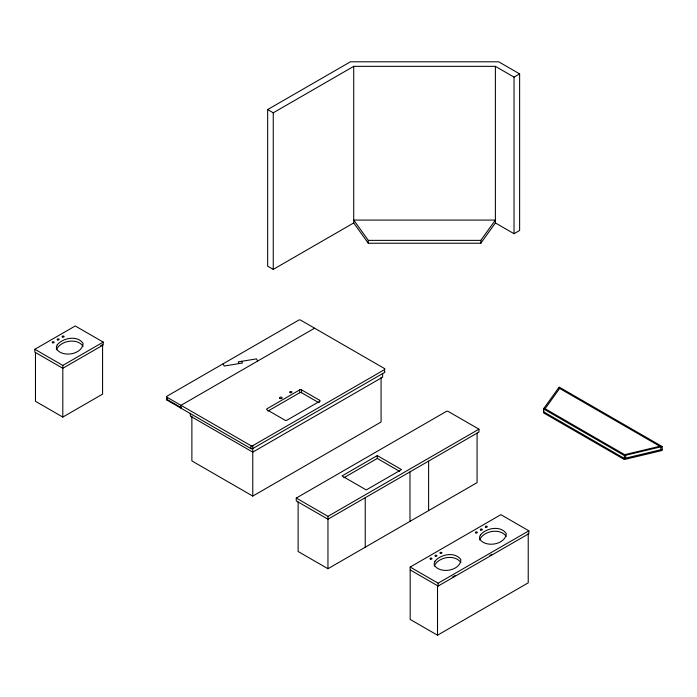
<?xml version="1.0" encoding="UTF-8"?>
<svg xmlns="http://www.w3.org/2000/svg" width="697" height="697" viewBox="0 0 697 697"><rect width="100%" height="100%" fill="white"/><g stroke="black" fill="none" stroke-linecap="round" stroke-linejoin="round"><path stroke-width="1.05" d="M625.679 458.129L625.679 455.254L544.078 408.146M660.834 449.722L660.834 446.847L558.637 387.846M56.405 349.772C60.369 340.493 77.236 337.609 83.091 346.278M434.214 566.112C438.178 556.825 455.045 553.949 460.9 562.61M479.571 539.922C483.535 530.635 500.402 527.76 506.257 536.42M480.825 243.236L480.825 240.369L495.384 220.078L353.719 220.078L368.277 240.369L368.277 243.236L480.825 243.236L495.384 222.944L495.384 66.354L353.719 66.354L273.25 112.809L267.657 109.577L267.657 266.176L273.25 269.399L353.719 222.944L353.719 66.354M543.529 408.904L559.186 387.088L662.15 446.533L662.15 450.48L624.364 459.515L543.529 412.851L543.529 408.904L624.364 455.568L662.15 446.533M545.089 408.721L559.647 388.429M544.078 411.012L543.529 411.77L624.364 458.443L662.15 449.408M267.657 109.577L350.443 61.789L498.66 61.789L519.622 73.891L519.622 230.48L514.029 233.704L495.384 222.944M34.85 349.284L75.241 325.969L103.2 342.105L103.2 344.98L62.808 368.295L34.85 352.151L34.85 349.284L62.808 365.428L103.2 342.105M495.384 66.354L514.029 77.114L519.622 73.891M100.725 345.686L102.581 344.623L102.581 394.127L62.808 417.085L35.469 401.298L35.469 352.874M314.591 328.191L181.002 405.323L181.002 408.189M299.719 389.876L267.021 408.756A1.316 0.758 0 0 0 267.021 409.827L285.038 420.23A1.316 0.758 0 0 0 286.903 420.23L319.601 401.359A1.316 0.758 0 0 0 319.601 400.278L301.583 389.876A1.316 0.758 0 0 0 299.719 389.876L299.719 392.742L267.953 411.082M167.019 397.255L250.903 445.679A1.316 0.758 0 0 0 252.767 445.679L384.5 369.628A1.316 0.758 0 0 0 384.5 368.556L300.616 320.123A1.316 0.758 0 0 0 298.752 320.123L167.019 396.175A1.316 0.758 0 0 0 167.019 397.255L167.019 400.122L250.903 448.554A1.316 0.758 0 0 0 252.767 448.554L384.5 372.503L384.5 368.556M191.875 416.083L191.875 460.926L252.767 496.081L381.076 422.007L381.076 377.164M296.269 498.059L446.324 411.422A1.316 0.758 0 0 1 448.188 411.422L478.944 429.178L478.944 432.053L327.956 519.221L296.269 500.925L296.269 498.059L327.956 516.355L478.944 429.178M377.277 455.594L342.009 475.946L366.247 489.939L401.507 469.586L377.277 455.594L377.277 458.46L343.865 477.75M298.124 502.006L298.124 551.51L327.956 568.726L477.079 482.629L477.079 433.125M528.23 533.327L528.23 582.84L437.516 635.211L410.176 619.433L410.176 567.053L500.89 514.674L528.857 530.818L528.857 533.693L438.134 586.064L410.176 569.919M410.176 567.053L438.134 583.197L528.857 530.818M452.484 577.064L455.289 575.443M489.886 555.465L491.76 554.385M624.678 454.671L659.824 446.272M368.277 240.369L480.825 240.369M299.719 392.742A1.316 0.758 0 0 1 301.583 392.742L318.703 402.631M377.277 458.46L399.642 471.372M181.002 407.518L167.019 399.451A1.316 0.758 0 0 1 166.905 398.449M353.719 222.944L368.277 243.236M257.602 361.098L256.496 358.868L238.226 361.882L239.071 363.581M241.606 361.325L242.451 363.032L224.19 366.038L223.084 363.808M624.364 455.568L624.364 459.515M514.029 77.114L514.029 233.704M438.134 583.197L438.134 586.064M437.516 585.707L437.516 635.211M428.611 461.109L428.611 510.613M409.975 471.869L409.975 521.373M382.636 373.435L382.636 377.164L252.767 452.135L190.325 416.083L190.325 413.286M365.237 497.702L365.237 547.206M327.956 516.355L327.956 568.726M319.601 400.278L319.601 402.195M301.583 389.876L301.583 392.742M273.25 112.809L273.25 269.399M252.767 445.679L252.767 496.081M250.903 445.679L250.903 448.554M166.635 398.911L166.635 399.581M62.808 365.428L62.808 417.085M167.027 400.122A1.316 0.758 0.2 0 1 166.905 399.12M384.5 371.423A1.316 0.758 0 0 1 384.5 372.503M57.198 344.876L56.405 346.906L56.518 348.883C62.233 357.901 82.394 354.599 83.091 343.403C77.463 335.048 62.948 337.775 57.198 344.876M435.006 561.207L434.214 563.237L434.327 565.215C440.042 574.232 460.212 570.93 460.9 559.743C455.272 551.379 440.765 554.115 435.006 561.207M480.372 535.026L479.571 537.047L479.684 539.025C485.4 548.051 505.569 544.749 506.257 533.553C500.629 525.189 486.123 527.925 480.372 535.026M430.493 559.116A0.985 0.575 0 0 0 431.983 558.619A0.985 0.575 0 0 0 430.493 558.131A0.985 0.575 0 0 0 430.493 559.116M435.468 556.25A0.985 0.575 0 0 0 436.949 555.753A0.985 0.575 0 0 0 435.468 555.256A0.985 0.575 0 0 0 435.468 556.25M440.434 553.374A0.985 0.575 0 0 0 441.924 552.878A0.985 0.575 0 0 0 440.434 552.39A0.985 0.575 0 0 0 440.434 553.374M475.859 532.926A0.985 0.575 0 0 0 477.34 532.43A0.985 0.575 0 0 0 475.859 531.942A0.985 0.575 0 0 0 475.859 532.926M480.825 530.06A0.985 0.575 0 0 0 482.307 529.563A0.985 0.575 0 0 0 480.825 529.067A0.985 0.575 0 0 0 480.825 530.06M485.8 527.185A0.985 0.575 0 0 0 487.281 526.697A0.985 0.575 0 0 0 485.8 526.2A0.985 0.575 0 0 0 485.8 527.185M279.915 398.396A1.316 0.758 0 0 0 282.119 398.057A1.316 0.758 0 0 0 280.508 397.124A1.316 0.758 0 0 0 279.915 398.396M290.24 392.664A1.098 0.636 0 0 0 291.886 392.115A1.098 0.636 0 0 0 290.24 391.566A1.098 0.636 0 0 0 290.24 392.664M52.684 342.785A0.985 0.575 0 0 0 54.166 342.288A0.985 0.575 0 0 0 52.684 341.791A0.985 0.575 0 0 0 52.684 342.785M57.659 339.909A0.985 0.575 0 0 0 59.14 339.422A0.985 0.575 0 0 0 57.659 338.925A0.985 0.575 0 0 0 57.659 339.909M62.425 336.956A0.985 0.575 0 0 0 64.08 336.695A0.985 0.575 0 0 0 62.869 335.998A0.985 0.575 0 0 0 62.425 336.956"/></g></svg>
